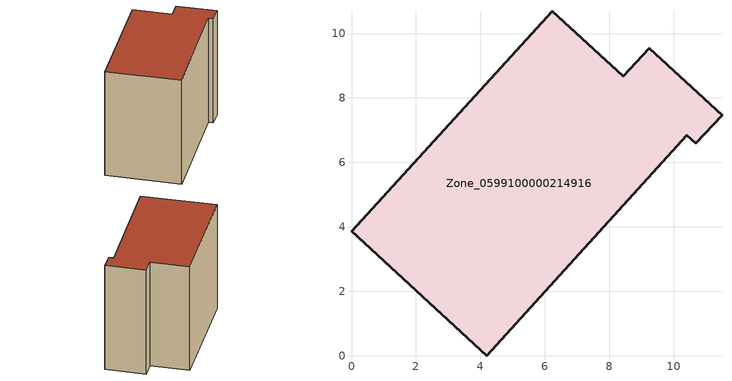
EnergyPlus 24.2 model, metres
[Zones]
Zone_0599100000214916
 floor ground (C_G): 9.24,9.55 11.5,7.47 10.69,6.59 10.41,6.84 4.2,0 0,3.87 6.23,10.69 8.43,8.67 z0
 wall outside (C_F): 6.23,10.69 0,3.87 4.2,0 10.41,6.84 10.69,6.59 11.5,7.47 9.24,9.55 8.43,8.67 6.23,10.69 z0:8.72
 roof outside (C_R): 9.24,9.55 8.43,8.67 6.23,10.69 0,3.87 4.2,0 10.41,6.84 10.69,6.59 11.5,7.47 z8.72
[BUILDING]
Pand.0599100000214916: North Axis=0; Terrain=City; Loads Convergence Tolerance Value=0.04; Temperature Convergence Tolerance Value=0.4; Solar Distribution=FullExterior; Maximum Number of Warmup Days=25; Minimum Number of Warmup Days=1
[Site:Location]
Rotterdam.The.Hague.AP_ZH_NLD Design_Conditions: Latitude=51.96; Longitude=4.45; Time Zone=1; Elevation=-4.5
[SITE:GROUNDTEMPERATURE:BUILDINGSURFACE]
18, 18, 18, 18, 18, 18, 18, 18, 18, 18, 18, 18
[MATERIAL] Thermal Absorptance=0.9; Solar Absorptance=0.7; Visible Absorptance=0.7
Name | Roughness | Thickness | Conductivity | Density | Specific Heat
G.TI.1975-1991 | MediumSmooth | 0.15 | 0.288461 | 540 | 1210
F.TI.1975-1991 | Rough | 0.3 | 0.230769 | 1920 | 840
R.TI.1975-1991 | MediumRough | 0.2 | 0.153846 | 1500 | 1000
[CONSTRUCTION]
C_G: G.TI.1975-1991
C_F: F.TI.1975-1991
C_R: R.TI.1975-1991
[ZONE]
Zone_0599100000214916: Type=1; Multiplier=1; Ceiling Height=Autocalculate; Volume=Autocalculate; Floor Area=autocalculate; Part of Total Floor Area=Yes
[ZONEINFILTRATION:DESIGNFLOWRATE]
Infil_Zone_0599100000214916: Zone or ZoneList or Space or SpaceList=Zone_0599100000214916; Schedule=AlwaysOn; Design Flow Rate Calculation Method=Flow/Area; Flow Rate per Floor Area=0.003; Constant Term Coefficient=1; Temperature Term Coefficient=0; Velocity Term Coefficient=0; Velocity Squared Term Coefficient=0
[HVACTEMPLATE:ZONE:IDEALLOADSAIRSYSTEM]
Zone_0599100000214916: Maximum Heating Supply Air Temperature=50; Minimum Cooling Supply Air Temperature=13; Maximum Heating Supply Air Humidity Ratio=0.0156; Minimum Cooling Supply Air Humidity Ratio=0.0077; Heating Limit=NoLimit; Cooling Limit=NoLimit; Dehumidification Control Type=ConstantSensibleHeatRatio; Cooling Sensible Heat Ratio=0.7; Dehumidification Setpoint=60; Humidification Control Type=None; Humidification Setpoint=30; Outdoor Air Method=None; Outdoor Air Flow Rate per Person=0.00944; Outdoor Air Flow Rate per Zone Floor Area=0; Outdoor Air Flow Rate per Zone=0; Demand Controlled Ventilation Type=None; Outdoor Air Economizer Type=NoEconomizer; Heat Recovery Type=None; Sensible Heat Recovery Effectiveness=0.7; Latent Heat Recovery Effectiveness=0.65
[ZONECONTROL:THERMOSTAT]
ThermostatControl_Zone_0599100000214916: Zone or ZoneList=Zone_0599100000214916; Control Type Schedule=DualSetpointControlType; Control 1=Thermostat_Zone_0599100000214916; Temperature Difference Between Cutout And Setpoint=0
[THERMOSTATSETPOINT:DUALSETPOINT]
Thermostat_Zone_0599100000214916: Heating Setpoint Temperature Schedule=HeatingSetpoint_Zone_0599100000214916; Cooling Setpoint Temperature Schedule=CoolingSetpoint_Zone_0599100000214916
[SCHEDULE:COMPACT]
HeatingSetpoint_Zone_0599100000214916: Through: 12/31, For: AllDays, Until: 24:00, 21
CoolingSetpoint_Zone_0599100000214916: Through: 12/31, For: AllDays, Until: 24:00, 24
DualSetpointControlType: Through: 12/31, For: AllDays, Until: 24:00, 4
AlwaysOn: Through: 12/31, For: AllDays, Until: 24:00, 1
